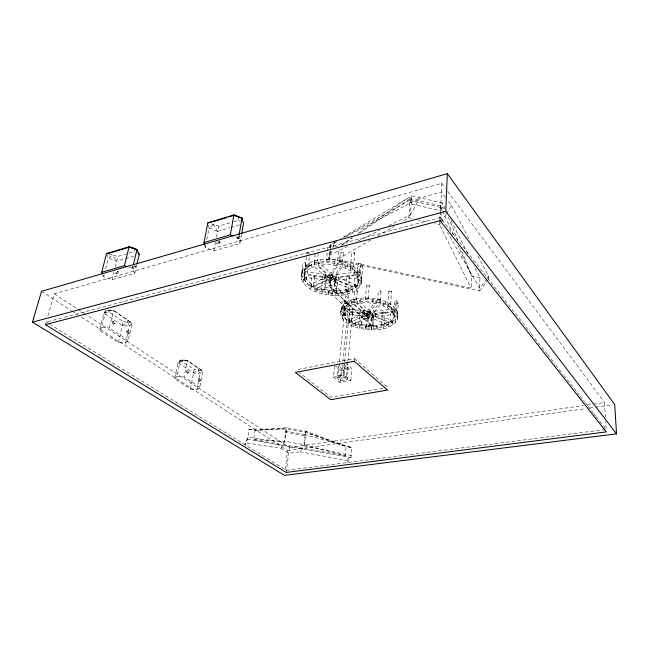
<?xml version="1.0" encoding="UTF-8"?>
<svg xmlns="http://www.w3.org/2000/svg" width="649" height="649" viewBox="0 0 649 649"><rect width="100%" height="100%" fill="white"/><g stroke="black" fill="none" stroke-linecap="round" stroke-linejoin="round"><path stroke-width="0.49" stroke-dasharray="3.25 2.43" d="M488.648 279.33L488.681 276.498L477.064 254.303M329.4 251.723L328.637 258.367L479.66 290.963L479.895 277.756L474.013 266.074M338.356 276.863L337.886 280.855L355.133 287.905C358.07 285.584 359.351 281.187 357.494 277.821L357.802 274.6L338.356 276.863L338.226 277.658L355.433 284.724C358.378 282.388 359.651 277.983 357.802 274.6M370.668 240.057L337.715 259.276L471.231 288.115L471.515 275.922L460.53 247.853M361.258 283.548L361.647 276.717C355.717 255.868 297.445 250.222 301.631 279.175C306.928 291.75 322.756 294.703 334.973 295.449C346.331 296.082 363.894 291.247 361.647 276.717M216.433 237.226L217.553 231.369L213.537 224.53L213.61 222.534M439.779 220.765L439.6 224.814L471.231 288.115M439.827 219.751L440.444 205.822L442.188 202.894L411.677 195.795L340.563 238.751M440.111 220.652L441.766 183.286L54.24 293.827L47.831 316.225M441.401 220.993L441.693 214.365M441.855 210.568L442.188 202.894L444.687 207.842M340.749 312.128C340.433 321.92 351.515 326.131 359.311 328.272C371.78 330.666 389.619 331.939 397.212 319.559C401.041 305.752 383.9 299.676 373.183 298.41C362.004 297.315 342.356 297.599 340.749 312.128L342.128 309.094L342.453 306.003M341.066 309.119L341.017 315.349M388.719 225.722L410.452 214.876L411.677 195.795L410.063 198.781L408.829 217.804L402.753 221.341M395.501 322.521L395.712 319.454L397.415 316.485L397.732 313.289M397.521 316.379L396.393 313.134L397.164 301.396M397.212 319.559L398.259 303.31M392.791 312.356L393.01 309.248L391.558 307.48L388.11 304.884L380.428 301.623L373.402 310.579L373.151 313.67L374.084 314.23L392.791 312.356A1.347 0.673 4 0 1 393.01 313.402C390.706 314.441 390.057 311.374 392.742 312.315L387.875 308.007L380.176 304.746L373.151 313.67M392.499 325.117L392.734 322.042L395.712 319.454M392.791 321.677L393.408 312.94M393.789 310.117L395.874 309.622A1.379 0.698 3.9 0 1 396.133 310.741L394.47 310.757L393.789 310.117L394.47 301.071L396.49 300.747A1.379 0.706 3.9 0 1 396.75 301.874L395.095 301.899L394.422 301.25M394.641 316.331L394 314.505L394.219 311.415L375.666 313.28L375.244 317.053L391.136 323.348C397.302 318.708 393.862 309.614 395.557 303.164L397.594 302.669A1.355 0.698 3.8 0 1 397.853 303.781L396.223 303.797L395.557 303.164M390.576 304.511L391.542 291.263M390.098 321.523L392.126 321.06A1.355 0.665 4.1 0 1 392.385 322.131L390.763 322.139L390.098 321.523L390.73 312.794M391.331 310.587L391.558 307.48M391.136 323.348L391.355 320.29C394.113 318.399 395.825 314.562 394.219 311.415M387.794 304.357L389.887 303.854A1.395 0.714 4.1 0 1 390.163 304.998L388.483 305.014L387.794 304.357L388.783 291.117L390.86 290.598A1.387 0.722 4.1 0 1 391.136 291.758L389.473 291.782L388.783 291.117M387.875 308.007L388.11 304.884M388.37 327.226L388.597 324.184L392.718 322.058M388.727 324.93L388.946 321.88L373.086 315.584L371.95 315.852L371.699 318.919L373.418 328.418L381.928 327.485L388.727 324.93L372.834 318.651L371.699 318.919M396.393 313.134L393.854 309.987L390.025 307.107L390.252 303.983M383.34 328.759L383.567 325.725L388.597 324.184M390.025 307.107L385.076 304.657L385.319 301.525M384.2 325.165L385.182 312.283M381.531 325.011L383.527 324.557A1.339 0.657 4.4 0 1 383.81 325.603L382.204 325.62L381.531 325.011L382.529 312.137L384.516 311.666A1.33 0.665 4.3 0 1 384.792 312.737L383.202 312.753L382.529 312.137M383.429 305.809L383.673 302.677M380.371 300.422L381.085 291.466M380.176 304.746L380.428 301.623M371.544 329.87L371.788 326.845L383.567 325.725M377.572 300.268L378.278 299.676L379.665 299.757A1.403 0.722 4.5 0 1 379.965 300.909L378.278 300.933L377.572 300.268L378.343 291.133L380.379 290.793A1.395 0.73 4.5 0 1 380.679 291.961L379.008 291.993L378.302 291.32M376.72 328.305L376.964 325.279L382.164 324.451L388.946 321.88M385.076 304.657L379.276 302.767L379.527 299.635M377.637 329.651L377.88 326.625M373.573 316.793L373.702 315.244L370.449 312.096L364.608 313.37L367.878 316.509L367.748 318.051L373.573 316.793L370.319 313.645L370.449 312.096M372.988 326.196L373.702 317.548M374.084 314.23L374.343 311.147L373.402 310.579M373.418 328.418L373.67 325.392L371.95 315.852M376.087 303.7L376.347 300.576L372.867 299.895L366.912 299.457L357.826 300.292L357.534 303.408L367.748 312.631L369.135 312.648L376.087 303.7L366.636 302.588L357.534 303.408M375.244 317.053L375.666 313.28M370.328 326.049L372.307 325.587A1.33 0.649 4.8 0 1 372.607 326.634L371.017 326.65L370.328 326.049L371.106 317.231L373.029 316.939A1.322 0.657 4.8 0 1 373.329 317.994L371.739 318.01L371.066 317.402M372.599 303.026L372.867 299.895M379.276 302.767L372.924 301.542L373.183 298.41M368.989 318.018L334.032 284.562L334.811 277.504L331.753 274.543L326.715 275.784L325.303 288.091L366.417 326.674L371.285 325.652L372.275 313.824L369.573 311.204L364.722 312.266L364.121 319.065L368.989 318.018L369.573 311.204M372.518 315L372.64 313.475L370.238 311.147L365.931 312.088L365.793 313.613L368.21 315.933L372.518 315L370.108 312.672L370.238 311.147M371.617 329.862L371.877 326.845M372.834 318.651L373.086 315.584M368.21 315.933L368.34 314.408L365.931 312.088M369.135 312.648L369.395 309.557L376.347 300.576M369.524 325.319L360.536 324.021L352.732 321.141L352.439 324.176L360.26 327.047L369.265 328.345L369.524 325.319L367.74 315.812L366.409 315.463L349.511 322.48C345.244 320.233 342.664 315.341 344.002 310.579L363.059 313.061L363.489 313.727L349.811 319.446L345.227 315.236L344.002 310.579M342.128 309.094L344.903 306.352L348.943 304.065L354.046 302.361L354.313 299.246L353.827 304.324L364.057 313.516L363.302 314.043L344.051 311.536C343.524 305.793 349.373 302.548 354.127 301.209L364.332 310.433L364.057 313.516M352.439 324.176L366.141 318.529L366.409 315.463M365.338 329.4L365.598 326.382C356.569 324.735 344.716 322.058 341.333 312.283M368.178 298.767L369.338 285.487M365.776 328.086L366.036 325.06M366.417 326.674L367.439 314.87L364.722 312.266M367.748 312.631L368.015 309.541L357.826 300.292M369.265 328.345L367.472 318.878L367.74 315.812M301.793 272.288L302.604 273.213L304.324 273.18A1.46 0.779 7.7 0 0 303.837 271.915L301.793 272.288L302.994 263.161L305.03 262.78A1.452 0.787 7.7 0 1 305.501 264.054L303.797 264.094L302.994 263.161M364.332 310.433L363.659 310.855L363.213 316.793L363.059 313.061M363.302 314.043L363.659 310.855M363.627 313.102L363.902 310.019M345.146 456.474L346.063 446.601L309.119 433.573L306.012 431.204L305.346 432.331L303.764 445.822L351.182 455.428L347.247 460.539L347.061 462.599L350.995 457.504L351.872 447.64L305.346 432.331L286.022 428.859L249.005 429.322L247.504 439.3L245.054 444.776L245.363 442.691L247.821 437.199L284.286 442.383L286.022 428.859L286.639 427.723L306.012 431.204L346.063 446.601L351.872 447.64L305.054 434.781L305.728 433.662M365.379 298.621L366.068 298.021L367.456 298.102A1.403 0.722 5 0 1 367.78 299.262L366.101 299.286L365.379 298.621L366.604 285.146L368.624 284.806A1.395 0.738 5 0 1 368.948 285.982L367.277 286.014L366.563 285.333M359.311 328.272L359.587 325.254M361.388 324.711L362.548 311.885M361.493 280.222L362.75 266.658M354.192 361.25L354.435 358.629L295.668 369.906M354.046 302.361L359.952 301.339L360.244 298.207M358.735 324.565L360.698 324.102A1.33 0.649 5.2 0 1 361.022 325.157L359.424 325.173L358.735 324.565L359.944 311.569L361.858 311.269A1.322 0.665 5.2 0 1 362.183 312.331L360.601 312.347L359.911 311.739M307.082 252.283L307.886 253.24L309.614 253.199A1.46 0.811 7.7 0 0 309.143 251.885L307.082 252.283L303.578 279.192C314.919 294.395 351.604 298.929 361.558 280.352M353.729 326.528L354.021 323.502M356.512 300.057L357.364 291.133M358.24 283.151L359.927 266.309L362.004 265.936A1.436 0.787 5.3 0 1 362.353 267.193L360.633 267.234L359.887 266.512M355.165 325.457L355.449 322.431M360.179 273.286L361.047 264.07M361.355 279.93L359.919 276.239L360.219 273.01M350.825 380.501L351.936 368.559L345.552 363.14L344.376 375.163L350.825 380.501L339.946 382.448L333.424 377.166L334.673 365.209M359.676 286.923L359.968 283.743M351.612 320.898L352.448 312.226M346.282 377.45L343.224 374.919L350.054 305.533L345.081 306.653L338.056 375.868L341.123 378.383L346.282 377.45L347.726 362.41M347.823 361.412L352.951 308.283L347.994 309.386L342.818 361.379M353.729 299.903L354.411 299.311L355.782 299.392A1.395 0.714 5.4 0 1 356.139 300.544L354.468 300.568L353.729 299.903L354.63 290.801L356.634 290.468A1.387 0.722 5.4 0 1 356.982 291.628L355.319 291.652L354.597 290.987M356.05 275.379L356.366 272.15L354.695 270.138L350.858 267.21L342.485 263.551L335.76 273.813L335.411 277.018L336.442 277.65L356.05 275.379L350.533 270.455L342.145 266.796L335.411 277.018M355.133 287.905L355.433 284.724M359.919 276.239L357.007 272.669L357.315 269.432M357.25 273.132L357.964 272.475L359.416 272.556A1.468 0.795 5.4 0 1 359.773 273.821L358.021 273.862L357.25 273.132L358.175 263.713L360.284 263.332A1.46 0.803 5.4 0 1 360.641 264.614L358.897 264.654L358.134 263.916M348.318 367.853L342.047 369.03L338.316 365.914L337.099 377.872L340.863 380.939L347.174 379.803L348.318 367.853L344.603 364.722L339.216 365.744M356.699 289.892L357.023 286.704M357.055 286.29L357.923 277.212M347.174 379.803L343.426 376.72L344.603 364.722M348.943 320.752L350.898 320.29A1.339 0.657 5.6 0 1 351.247 321.352L349.649 321.36L348.943 320.752L349.827 311.909L351.742 311.609A1.33 0.665 5.6 0 1 352.091 312.68L350.501 312.696L349.795 312.08M348.878 324.257L349.178 321.231M344.051 311.536L344.854 309.776L347.361 307.318L351.044 305.241L351.352 302.134M349.511 322.48L349.811 319.446M352.512 292.326L353.015 286.55L335.809 279.516L334.633 279.824L334.284 283.013L336.839 293.794L345.73 292.667L352.707 289.722L335.46 282.696L334.284 283.013M354.378 273.375L354.695 270.138M354.2 286.136L354.898 285.511L356.301 285.592A1.436 0.754 5.5 0 1 356.666 286.801L354.954 286.834L354.2 286.136L355.117 276.872L357.177 276.515A1.428 0.763 5.5 0 1 357.534 277.74L355.83 277.772L355.084 277.066M339.946 382.448L341.131 370.571L335.387 365.801M347.823 303.813L349.138 290.663M340.863 380.939L342.421 365.379M348.943 304.065L349.251 300.949M357.007 272.669L352.732 269.416L353.056 266.171M353.437 266.763L354.792 253.005M343.824 315.373L344.14 312.307M345.893 303.042L346.177 302.945A1.347 0.681 5.8 0 0 345.82 301.85C342.274 301.379 345.025 303.91 347.085 303.156A1.387 0.706 5.8 0 1 347.458 304.292L345.803 304.316L345.065 303.659L346.436 290.33L348.408 289.998A1.371 0.714 5.8 0 1 348.773 291.15L347.134 291.174L346.404 290.517M347.32 294.102L347.88 290.817A1.42 0.738 5.8 0 0 347.507 289.624L337.18 290.647L334.633 279.824M345.227 315.43L346.534 302.483M350.484 266.617L351.198 265.944L352.658 266.025A1.485 0.811 5.7 0 1 353.04 267.323L351.263 267.356L350.484 266.617L351.904 252.648L354.021 252.25A1.468 0.819 5.7 0 1 354.395 253.572L352.642 253.613L351.863 252.859M348.262 290.306L349.608 276.936M350.533 270.455L350.858 267.21M352.732 269.416L347.32 266.658L347.653 263.405M342.226 318.529L343.865 302.337M347.58 290.922L345.43 290.16L346.834 276.596L348.862 276.239A1.412 0.754 5.8 0 1 349.227 277.447L347.548 277.48L346.801 276.79M344.035 309.362L344.935 300.568M341.374 295.157L341.707 292.018M341.309 309.208L343.305 308.721A1.371 0.69 5.9 0 1 343.678 309.833L342.047 309.849L341.309 309.208L342.25 300.236L344.205 299.919A1.363 0.698 5.9 0 1 344.57 301.039L342.948 301.063L342.226 300.422M345.666 267.98L346.006 264.735M334.973 295.449L335.306 292.31L335.054 295.441M342.339 262.18L343.329 252.875M342.145 266.796L342.485 263.551M340.311 293.64L340.636 290.492M310.774 285.365L311.544 286.25L313.232 286.225A1.428 0.746 7.2 0 0 312.777 285.016L310.774 285.365L311.893 276.36L313.897 276.003A1.42 0.754 7.2 0 1 314.343 277.22L312.664 277.253L311.893 276.36M339.37 262.026L340.068 261.344L341.536 261.425A1.493 0.819 6.2 0 1 341.95 262.74L340.173 262.78L339.37 262.026L340.409 252.51L342.534 252.112A1.485 0.827 6.2 0 1 342.94 253.443L341.171 253.483L340.376 252.729M336.523 291.563L337.488 282.583M336.839 293.794L337.18 290.647M347.32 266.658L341.041 264.541L341.39 261.279M314.165 261.579L314.976 262.537L316.736 262.504A1.493 0.811 7.3 0 0 316.274 261.19L314.165 261.579L315.203 253.24M335.006 278.697L335.176 277.115L332.466 274.478L327.988 275.59L327.802 277.172L330.536 279.792L335.006 278.697L332.288 276.068L332.466 274.478M333.708 291.409L334.365 290.801L335.752 290.882A1.412 0.738 6.3 0 1 336.158 292.066L334.47 292.091L333.708 291.409L334.722 282.242L336.734 281.893A1.403 0.746 6.3 0 1 337.123 283.094L335.452 283.118L334.689 282.437M337.602 260.306L338.851 248.859M335.46 282.696L335.809 279.516M336.101 280.579L336.271 278.965L332.596 275.403L326.528 276.904L330.227 280.441L330.049 282.047L336.101 280.579L332.418 277.018L332.596 275.403M336.442 277.65L336.79 274.446L335.76 273.813M337.74 265.636L338.097 262.383L334.365 261.636L328.037 261.182L318.505 262.196L318.107 265.441L329.627 275.882L331.087 275.882L337.74 265.636L327.664 264.435L318.107 265.441M334 264.889L334.592 259.933M332.458 293.737L332.799 290.59L330.179 279.808L328.751 279.427L314.781 285.974L314.392 289.13L322.861 292.334L332.458 293.737L329.822 282.988L330.179 279.808M329.627 275.882L329.992 272.669L318.505 262.196M364.121 319.065L328.994 285.779L329.789 278.737L326.715 275.784M328.394 294.962L328.751 291.823M328.751 293.47L329.108 290.322L323.226 289.186L314.781 285.974M336.482 241.785L334.689 242.726L333.545 247.415M330.536 279.792L330.714 278.21L327.988 275.59M331.087 275.882L331.452 272.677L338.097 262.383M371.285 325.652L330.365 286.874L331.753 274.543M329.319 260.387L330.901 246.588M314.392 289.13L328.394 282.607L328.751 279.427M314.708 261.036L314.335 264.265C308.713 265.985 302.329 269.181 301.087 275.509M306.012 431.204L304.43 444.735L300.114 451.761L288.635 453.359L280.944 448.402L245.363 442.691M326.35 260.233L327.039 259.551L328.508 259.624A1.493 0.819 6.8 0 1 328.946 260.947L327.169 260.987L326.35 260.233L327.988 246.222L330.098 245.817A1.485 0.836 6.8 0 1 330.528 247.164L328.767 247.204L327.956 246.442M324.662 279.906L325.035 276.717L304.73 274.032C303.115 279.37 306.644 284.635 311.171 287.223L325.165 280.652L324.662 279.906L304.316 277.228M325.044 277.521L325.409 274.316L326.171 273.716L314.668 263.275C309.492 264.8 304.194 268.889 304.519 274.811L325.044 277.521L325.798 276.92L326.171 273.716M325.117 277.399L325.684 273.245M324.184 289.965L325.725 276.644M329.846 247.894L330.171 245.022L334.503 242.41M321.369 289.811L322.009 289.203L323.405 289.284A1.42 0.738 6.8 0 1 323.827 290.468L322.147 290.501L321.369 289.811L322.959 276.304L324.954 275.955A1.403 0.746 6.8 0 1 325.368 277.155L323.705 277.188L322.934 276.498M321.953 293.721L322.318 290.59M314.733 261.028L314.335 264.265L320.501 263.056L320.89 259.803M317.369 290.557L317.75 287.418M118.491 342.615L123.034 321.539L108.918 312.023L103.913 313.142L99.565 330.398L118.491 342.615L125.533 343.126L128.161 340.327L132.136 323.226L114.127 310.668L105.949 310.23L103.913 313.142L122.539 325.603L129.516 326.106L132.136 323.226L113.583 310.628L109.47 310.076L103.913 313.142M315.941 291.79L316.323 288.651M313.556 285.901L314.66 276.896M317.069 262.147L318.205 252.891M286.25 472.44L289.381 447.453L86.495 314.903M310.644 289.243L311.041 286.095M311.171 287.223L311.561 284.067L325.538 277.464L325.035 276.717M325.798 276.92L314.262 266.512L314.668 263.275M285.219 469.389L287.596 450.544L78.878 315.479M304.519 274.811L305.233 272.807L307.675 269.984L311.398 267.583L311.804 264.354M249.005 429.322L255.049 430.401L286.639 427.723L284.895 441.279L280.944 448.402M306.393 279.735L308.113 266.301M308.194 266.496L309.687 254.797M309.078 266.252L309.492 263.015M303.164 282.786L303.578 279.614L302.045 275.995L301.509 272.312M304.641 272.848L305.825 263.713M304.6 279.184L304.73 274.032M302.296 272.045L302.718 268.832M301.631 279.175L302.045 275.995M253.702 439.6L284.895 441.279L304.43 444.735L345.219 455.72L253.702 439.6L255.049 430.401L283.069 428.9L286.639 427.723M337.886 280.855L338.007 280.068L357.494 277.821M204.605 245.014L205.254 247.512L213.837 250.895L240 243.472L241.55 234.581M345.43 290.16L353.015 286.55M240 243.472L238.532 237.948L238.881 235.96M342.534 315.284L344.505 314.806A1.355 0.673 5.8 0 1 344.87 315.893L342.599 315.463M190.498 389.076L194.156 369.459L182.337 361.493L177.915 362.621L174.678 378.87L190.498 389.076L196.963 389.57L199.795 387.283L202.748 371.179L187.358 360.422L183.115 359.895L180.203 360.252L177.915 362.621L193.516 373.053L199.933 373.532L202.748 371.179L187.237 360.641L183.115 359.895L177.915 362.621M345.065 303.659L345.73 303.083M196.963 389.57L199.933 373.532L198.075 370.019L194.156 369.459M115.311 267.047L117.672 256.444L128.096 253.329M213.837 250.895L215.509 242.109M199.795 387.283L184.065 376.972L187.358 360.422M205.254 247.512L205.83 244.584M206.788 239.692L209.1 227.953L208.061 223.694M174.678 378.87L176.974 376.566L180.203 360.252L187.237 360.641M125.533 343.126L129.516 326.106L127.35 322.172L123.034 321.539M102.899 274.941L103.71 276.701L112.115 279.727L134.765 273.31L136.777 264.865M134.765 273.31L132.477 268.435L132.931 266.552M128.161 340.327L109.316 327.972L113.583 310.628L114.127 310.668M99.565 330.398L101.601 327.567L105.949 310.23L113.583 310.628M218.851 226.168L213.537 224.53L209.1 227.953L217.553 231.369L218.851 226.168L232.91 221.958M112.115 279.727L114.086 271.923M103.71 276.701L104.213 274.754M105.722 268.889L108.488 258.14L112.537 254.976L117.672 256.444M108.918 312.023L109.47 310.076M45.414 324.654L46.712 320.119M331.006 250.968L328.962 255.552L347.069 246.515M332.645 247.31L334.689 242.726M122.539 325.603L127.35 322.172L128.218 320.241M328.637 258.367L331.907 251.066M182.337 361.493L183.115 359.895M409.844 202.22L411.45 199.251L343.426 237.558M445.539 197.564L441.377 192.039L419.757 198.091L408.829 217.804L413.632 218.9M440.484 223.378L439.6 224.814L434.789 223.718M441.361 221.942L445.92 214.527M446.423 213.708L451.485 205.473L447.915 200.728M305.314 265.936L307.383 265.555A1.476 0.795 7.6 0 1 307.861 266.844L306.125 266.877L305.306 265.952M303.578 279.192L305.598 278.835A1.444 0.763 7.5 0 1 306.068 280.068L303.643 279.597M193.516 373.053L198.075 370.019L199.146 368.437M486.888 278.835L479.708 288.172L447.421 232.399M487.488 278.056L488.681 276.498M479.66 290.963L488.048 280.108M341.52 245.208L352.18 237.583M357.915 233.478L404.643 200.046L410.063 198.781L440.444 205.822L445.514 209.497M341.569 245.265L352.423 237.899M359.944 232.796L410.063 198.781M377.604 236.009L394.081 226.404M336.36 241.542L330.171 245.022L339.062 246.969M113.875 324.086L114.719 323.64M345.43 237.088L419.757 198.091M128.186 333.586L129.029 333.156M357.932 241.087L379.665 230.241M187.731 373.094L188.551 372.721M199.689 381.036L200.509 380.671M311.398 267.583L314.262 266.512M351.044 305.241L353.827 304.324M129.046 253.045L134.732 251.341L134.367 249.419M233.851 221.674L238.54 220.279L240.171 221.423M106.541 253.621L108.488 258.14L116.779 261.198L133.621 256.217M217.553 231.369L230.022 227.677M230.979 227.393L239.611 224.838M327.802 277.172L332.288 276.068M332.418 277.018L326.342 278.51L330.049 282.047M330.714 278.21L335.176 277.115M329.789 278.737L334.811 277.504M330.227 280.441L336.271 278.965M328.994 285.779L334.032 284.562M325.303 288.091L330.365 286.874M365.793 313.613L370.108 312.672M370.319 313.645L364.47 314.919L367.748 318.051M368.34 314.408L372.64 313.475M367.439 314.87L372.275 313.824M367.878 316.509L373.702 315.244M341.131 370.571L351.936 368.559M338.056 375.868L343.224 374.919M333.424 377.166L344.376 375.163M337.099 377.872L343.426 376.72M382.788 388.418L330.949 397.253L299.595 372.948M289.381 447.453L583.508 405.528M587.523 404.952L592.545 404.238M593.551 404.092L604.592 402.518L605.452 417.477M287.596 450.544L585.585 408.61M589.6 408.043L594.614 407.337M595.62 407.199L612.68 404.798M605.144 429.565L286.509 470.347L50.468 324.727M336.79 274.446L356.366 272.15M374.343 311.147L393.01 309.248M375.414 316.355L394 314.505M320.501 263.056L327.25 262.691L334.227 263.194L341.041 264.541M359.952 301.339L372.924 301.542M373.67 325.392L376.964 325.279M329.992 272.669L331.452 272.677M368.015 309.541L369.395 309.557M113.153 321.369L114.119 321.352M127.488 330.917L128.437 330.909M187.09 370.62L188.015 370.644M199.065 378.594L199.981 378.627M101.601 327.567L109.316 327.972M176.974 376.566L184.065 376.972M329.108 290.322L332.799 290.59M365.598 326.382L371.788 326.845M344.359 308.453L363.578 310.96M343.686 313.654L362.783 316.136M304.933 271.615L325.409 274.316M247.504 439.3L350.995 457.504M300.114 451.761L347.247 460.539M479.895 277.756L471.515 275.922L458.024 245.484M127.35 322.172L132.136 323.226M109.113 254.205L112.537 254.976L116.779 261.198M417.477 219.776L428.056 222.185M198.075 370.019L202.748 371.179M366.141 318.529L367.472 318.878M328.394 282.607L329.822 282.988M211.639 223.97L213.537 224.53M128.908 267.201L132.477 268.435M235.79 236.917L238.532 237.948M375.495 313.97L391.355 320.29M115.514 273.051L116.617 273.545M132.777 268.086L133.872 268.589M217.342 241.704A1.679 1.03 -48.8 0 0 217.204 243.805L218.259 244.365M237.136 238.069L238.183 238.645M49.608 324.192L46.16 322.066L440.249 217.496L530.679 333.026M41.544 291.32L71.236 310.53M72.088 311.082L78.026 314.927M54.24 293.827L85.644 314.343M311.561 284.067L306.393 279.321L305.006 275.995M354.435 358.629L387.778 387.567M135.487 266.496A1.33 0.771 -51.5 0 0 133.71 267.469A1.33 0.771 -51.5 0 0 134.603 268.483A1.33 0.771 -51.5 0 0 135.487 266.496L134.708 265.587A1.59 0.917 -51.5 0 1 134.254 267.461A1.59 0.917 -51.5 0 1 132.591 267.948A1.59 0.917 -51.5 0 1 133.037 266.074M531.304 333.821L546.896 353.746M547.521 354.541L555.009 364.105M555.625 364.9L563.113 374.457M563.738 375.26L576.831 391.988M577.456 392.783L579.33 395.176M579.955 395.971L584.944 402.348M585.568 403.143L587.434 405.536M588.059 406.331L593.048 412.707M593.673 413.502L595.547 415.895M596.163 416.69L606.15 429.435L605.687 421.461M441.766 183.286L445.384 188.153M447.794 191.406L604.592 402.518M219.216 241.16L219.946 242.15A1.412 0.868 -48.8 0 1 219.086 244.235A1.412 0.868 -48.8 0 1 217.983 243.205A1.412 0.868 -48.8 0 1 219.946 242.15M451.485 205.473L470.087 240.982M450.941 220.271L467.678 253.508M440.444 205.822L453.935 236.26M448.443 216.985L457.967 241.306M238.532 217.821L238.54 220.279M117.574 271.087A1.574 0.892 -52 0 1 116.569 272.799A1.574 0.892 -52 0 1 115.246 272.775A1.574 0.892 -52 0 1 115.798 271.055M239.416 235.92A1.704 1.063 -48.1 0 1 238.386 237.761A1.704 1.063 -48.1 0 1 236.78 237.785A1.704 1.063 -48.1 0 1 237.242 235.952M218.356 241.03A1.679 1.03 -48.8 0 1 219.313 242.402A1.679 1.03 -48.8 0 1 217.204 243.805M305.322 265.749L306.109 266.666L307.788 266.634A1.428 0.771 7.6 0 0 307.326 265.384L305.322 265.749M358.646 279.873L359.359 280.782L361.095 280.757A1.452 0.771 5.3 0 0 360.739 279.516L358.646 279.873M394.689 316.047L395.314 316.85L396.961 316.834A1.371 0.681 3.9 0 0 396.701 315.738L394.689 316.047M286.193 431.179L285.584 432.307L304.941 435.763L305.614 434.652L286.193 431.179M411.361 200.638L409.754 203.608L440.233 210.641L441.977 207.729L411.361 200.638M186.49 371.35A1.29 0.827 78.6 0 0 187.529 373.167A1.29 0.827 78.6 0 0 187.91 371.163A1.29 0.827 78.6 0 0 186.49 371.35M187.504 371.252A1.087 0.698 78.6 0 0 188.38 372.777A1.087 0.698 78.6 0 0 188.705 371.098A1.087 0.698 78.6 0 0 187.504 371.252M199.494 379.235A1.071 0.673 79.2 0 0 200.338 380.728A1.071 0.673 79.2 0 0 200.646 379.065A1.071 0.673 79.2 0 0 199.494 379.235M198.48 379.324A1.274 0.803 79.2 0 0 199.494 381.101A1.274 0.803 79.2 0 0 199.86 379.121A1.274 0.803 79.2 0 0 198.48 379.324M112.407 322.107A1.42 0.99 73.9 0 0 113.624 324.143A1.42 0.99 73.9 0 0 114.135 322.018A1.42 0.99 73.9 0 0 112.407 322.107M113.486 321.977A1.193 0.827 73.9 0 0 114.508 323.689A1.193 0.827 73.9 0 0 114.938 321.904A1.193 0.827 73.9 0 0 113.486 321.977M127.837 331.525A1.168 0.803 75 0 0 128.827 333.205A1.168 0.803 75 0 0 129.24 331.436A1.168 0.803 75 0 0 127.837 331.525M126.766 331.647A1.395 0.957 75 0 0 127.942 333.651A1.395 0.957 75 0 0 128.437 331.542A1.395 0.957 75 0 0 126.766 331.647M117.323 273.44A1.322 0.746 -52 0 0 118.215 271.469A1.322 0.746 -52 0 0 116.479 272.434A1.322 0.746 -52 0 0 117.323 273.44M238.727 238.637A1.428 0.892 -48.1 0 0 240.025 236.593A1.428 0.892 -48.1 0 0 238.045 237.161A1.428 0.892 -48.1 0 0 238.727 238.637"/><path stroke-width="0.97" d="M616.55 433.865L445.782 211.371L447.323 173.656L41.544 291.32L32.45 322.18L284.465 475.344L616.55 433.865L614.684 404.514L447.323 173.656M241.728 233.591L243.448 223.702L242.028 218.072L233.916 214.924L207.858 222.842L203.964 242.507L204.394 244.178M239.051 234.97L242.028 218.072L239.4 217.269M203.964 242.507L230.298 234.841L233.916 214.924L238.524 217.001L235.96 216.271M136.996 263.932L139.235 254.554L137.012 249.581L129.094 246.774L106.541 253.621L101.698 272.288L102.501 274.056M133.386 264.662L137.012 249.581L129.094 246.774L124.446 265.66L101.698 272.288M113.113 252.047L129.265 247.147L134.189 248.453M213.643 221.544L226.809 217.545M228.691 216.977L233.397 215.549M32.45 322.18L445.782 211.371M106.541 253.621L112.163 252.339M207.858 222.842L211.712 221.974M124.446 265.66L127.123 266.585M230.298 234.841L233.04 235.879M137.969 253.029L139.235 254.554M440.111 220.652L45.414 324.654L286.25 472.44L606.288 431.901L440.111 220.652M354.192 361.25L295.352 372.445L330.698 399.695L387.599 390.081L354.192 361.25"/></g></svg>
